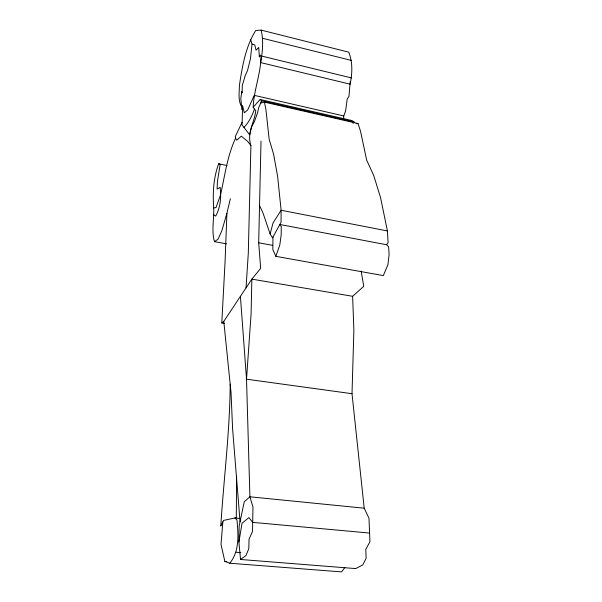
<?xml version="1.0" encoding="UTF-8"?>
<svg xmlns="http://www.w3.org/2000/svg" width="602" height="602" viewBox="0 0 602 602"><rect width="100%" height="100%" fill="white"/><g stroke="black" fill="none" stroke-linecap="round" stroke-linejoin="round"><path stroke-width="0.9" d="M272.947 237.113L272.826 249.544L275.836 256.339L383.331 275.596L387.906 264.729L389.103 254.751L388.629 246.82L386.604 244.751L279.825 224.478L281.247 226.502L281.209 234.622L279.817 244.931L275.836 256.339M230.325 198.803L226.909 213.341L225.088 261.306L221.792 322.996L223.786 321.378L251.847 279.132L260.666 268.334L258.687 242.802L261.012 141.161M238.911 542.033L239.152 526.073L244.239 501.82L249.905 496.8L364.202 508.193L368.981 518.217L369.952 541.808L365.783 549.272L366.129 558.34L362.728 564.947L355.729 568.589L240.529 559.476L238.911 542.033L242.027 523.273L248.904 517.577L252.689 522.363L369.59 533.056M261.125 30.1C263.684 40.74 262.645 51.93 260.531 62.563L350.116 84.175C352.373 73.692 352.795 62.292 348.784 52.186L261.125 30.1L255.73 30.499C245.405 46.979 242.29 66.679 239.378 85.574C239.385 92.309 237.94 99.654 241.199 105.892M250.635 39.581L252.035 44.059L254.774 44.917L256.053 50.169L258.762 47.468L259.319 57.092L260.29 55.068L261.027 56.934C260.613 74.144 253.901 90.067 253.156 107.239L255.752 110.806C254.398 122.748 246.624 133.042 250.914 145.564L248.295 253.284L246.037 287.891M364.202 508.193L352.012 393.7L353.878 330.182L352.621 296.304L363.774 286.311L361.14 271.066M343.607 118.632L343.765 115.953L254.232 95.342L247.67 109.993L244.307 112.815L242.614 105.869L242.034 124.945L249.672 134.803L251.44 127.248L254.586 121.145L257.648 112.476L258.687 107.698L261.584 100.82L260.169 99.503L253.156 107.239M230.19 384.166C229.874 431.634 223.748 478.74 220.783 526.058L223.553 520.421L236.293 517.675L236.586 476.272M226.465 243.825L214.44 241.658C211.377 230.777 214.139 219.143 213.702 207.931C212.619 193.144 213.454 177.786 218.677 163.797L226.916 165.49M350.266 81.428L348.964 96.297L347.196 99.104L345.623 110.851L343.765 115.953M222.86 521.821L221.002 544.396L224.855 561.418L229.761 563.224L341.545 571.9L344.893 567.415M252.035 44.059L250.44 58.861L247.512 70.592L245.3 75.303L242.305 85.522L242.072 92.971L241.786 91.609L240.823 98.412L241.786 109.572L242.614 105.869M229.761 563.224C239.724 551.101 238.257 534.651 236.985 520.015L234.84 517.991L240.416 518.503M386.604 244.751L388.102 242.621L387.41 230.942L281.119 210.256L281.059 222.221L272.548 237.835L270.117 233.96L273.052 222.921L281.119 210.256L277.642 176.589L273.624 154.3L269.109 139.002L265.971 109.955L264.474 102.137L260.395 103.168M226.909 213.341L221.762 231.002L218.022 239.197L214.44 241.658M254.45 109.007C252.178 115.704 248.927 122.319 243.938 127.398M242.109 122.311L235.344 136.413L235.593 138.159L236.774 140.206L241.297 136.187L247.753 141.47L250.914 145.564M235.593 138.159C227.323 155.813 224.802 175.724 220.61 194.679C220.829 202.099 219.241 209.609 215.667 216.133L213.401 214.508M353.081 123.463L354.051 121.988L352.05 120.573L260.169 99.503M240.529 559.476L245.947 555.548L248.829 548.618L249.025 539.249L252.524 531.415L252.983 507.034L249.905 496.8L246.527 379.185L240.409 296.357M213.702 207.931L216.02 207.562L220.61 194.679L220.242 187.372L217.104 188.998L217.442 181.375L220.174 164.361L218.677 163.797M356.218 123.756L358.032 123.538L360.56 131.364L366.678 160.185L373.744 175.566L380.584 197.727L387.41 230.942M224.855 561.418L226.713 561.561M236.127 552.23L240.808 552.606M352.012 393.7L246.527 379.185L251.094 313.83L251.847 279.132L352.621 296.304M221.792 322.996L224.561 323.424M258.687 242.802L272.548 245.338M261.584 100.82L354.051 121.988M264.474 102.137L358.032 123.538M261.795 56.099L351.395 77.914M262.623 38.295L351.342 60.418M259.424 205.282L263.127 213.334L270.117 233.96M223.786 321.378L231.017 392.301L232.613 429.03L240.063 521.738"/></g></svg>
